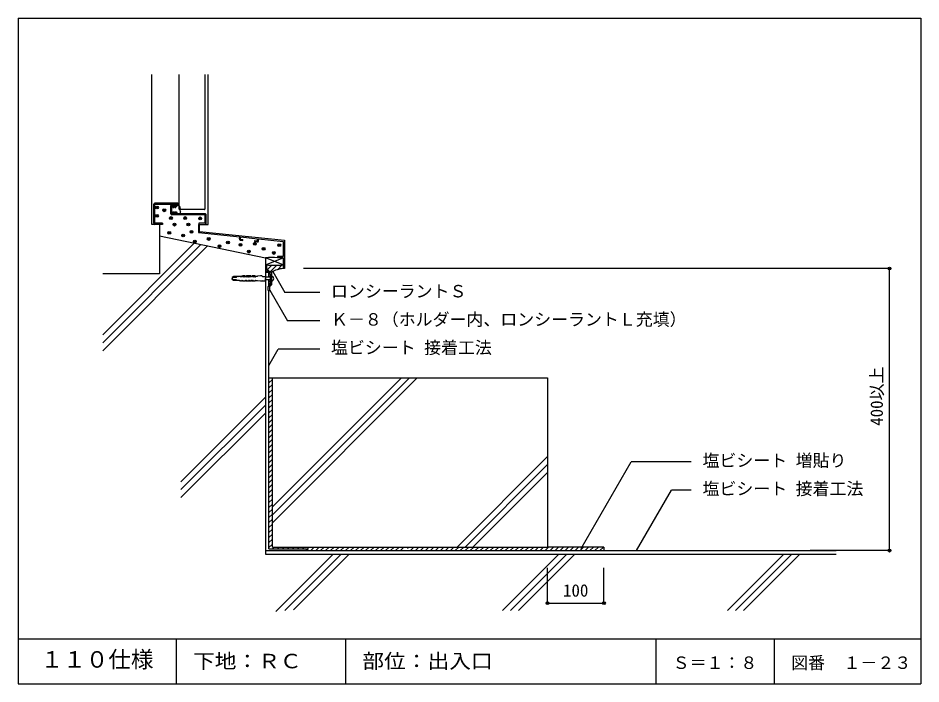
# Model space of a CAD drawing. Units: millimetres on the paper, enlarged 5 times, with parts at other scales. Extents: x -423 to 377, y -605 to 625.
# Drawn here: x -423 to 377, y 35 to 625 of the extents above; entities that cross this region are included whole.
import ezdxf
from ezdxf.enums import TextEntityAlignment as Align

# ---------------------------------------------------------------- set-up
doc = ezdxf.new("R2010")
doc.units = ezdxf.units.MM
doc.header["$LTSCALE"] = 5
doc.header["$PDMODE"] = 32
doc.header["$PDSIZE"] = 2.5
for name, color, linetype in [('4-2', 7, 'Continuous'), ('4-3', 3, 'Continuous'), ('4-4', 2, 'Continuous'), ('4-6', 2, 'Continuous'), ('4-7', 7, 'Continuous'), ('4-8', 4, 'Continuous'), ('4-9', 4, 'Continuous'), ('4-A', 7, 'Continuous'), ('4-B', 7, 'Continuous'), ('4-D', 4, 'Continuous'), ('4-E', 4, 'Continuous'), ('F-2', 7, 'Continuous'), ('F-5', 6, 'Continuous'), ('F-7', 1, 'Continuous'), ('F-A', 7, 'Continuous')]:
    doc.layers.add(name, color=color, linetype=linetype)
doc.styles.add('HG丸ｺﾞｼｯｸM-PRO', font='')
doc.styles.add('ＭＳ ゴシック', font='')
doc.styles.get('HG丸ｺﾞｼｯｸM-PRO').set_extended_font_data('HG丸ｺﾞｼｯｸM-PRO')
doc.styles.get('ＭＳ ゴシック').set_extended_font_data('MS Gothic')

msp = doc.modelspace()

# ---------------------------------------------------------------- linework, layer by layer
at = {"layer": '4-2'}
for p, q in [((-279.943, 455.327), (-279.943, 574.639)), ((-257.443, 574.639), (-257.443, 455.327)), ((-257.818, 454.952), (-279.568, 454.952)), ((-297.443, 431.553), (-203.693, 412.139)), ((-203.693, 412.139), (-203.693, 149.639)), ((-200.568, 399.195), (-203.693, 399.195)), ((-200.568, 395.05), (-200.568, 399.195)), ((-200.568, 387.433), (-200.568, 392.55)), ((-200.568, 154.327), (-200.568, 305.889)), ((-197.443, 155.889), (-197.443, 305.889)), ((-203.693, 152.764), (96.307, 152.764)), ((-200.568, 154.327), (-167.443, 154.327)), ((-197.443, 155.889), (46.307, 155.889)), ((-167.443, 154.327), (-167.443, 152.764)), ((-167.443, 154.327), (-164.736, 152.764)), ((-203.693, 149.639), (302.198, 149.639))]:
    msp.add_line(p, q, dxfattribs=at)
for centre, radius, start, end in [((-279.568, 455.327), 0.375, 180, 270), ((-257.818, 455.327), 0.375, 270, 359.99999), ((-198.38, 375.728), 36.797, 81.69916, 98.30105), ((-195.349, 570.197), 164.474, 267.41911, 272.58089), ((-185.229, 377.315), 25.594, 96.08726, 120.71815)]:
    msp.add_arc(centre, radius, start, end, dxfattribs=at)
at = {"layer": '4-3'}
for p in [(-299.7, 456.728), (-299.7, 449.414), (-293.199, 454.29), (-287.348, 447.464), (-274.67, 447.464), (-261.505, 447.139), (-284.26, 441.613), (-271.907, 441.775), (-288.81, 434.299), (-276.458, 432.023), (-269.144, 435.274), (-266.218, 426.66), (-253.866, 428.935), (-236.799, 425.847), (-225.747, 423.734), (-213.069, 424.709), (-191.302, 423.39), (-244.276, 422.434), (-218.27, 417.72), (-205.246, 420.172), (-196.205, 416.494)]:
    msp.add_point(p, dxfattribs=at)
at = {"layer": '4-4', "color": 7}
for p, q in [((349.275, 402.764), (-169.744, 402.764)), ((349.275, 152.764), (349.275, 402.764)), ((349.275, 152.764), (279.126, 152.764))]:
    msp.add_line(p, q, dxfattribs=at)
at = {"layer": '4-4'}
for p, q in [((-200.568, 305.889), (-200.568, 383.279)), ((-200.568, 305.889), (46.307, 305.889)), ((46.307, 305.889), (46.307, 155.889)), ((96.307, 155.889), (46.307, 155.889)), ((96.307, 155.889), (96.307, 152.764)), ((96.307, 152.764), (302.198, 152.764))]:
    msp.add_line(p, q, dxfattribs=at)
msp.add_lwpolyline([(-297.443, 441.827), (-297.443, 398.077), (-347.802, 398.077)], dxfattribs=at)
at = {"layer": '4-4', "color": 1}
for p in [(349.275, 402.764), (349.275, 152.764)]:
    msp.add_point(p, dxfattribs=at)
at = {"layer": '4-6'}
for p, q in [((-203.693, 402.395), (-199.115, 397.707)), ((-198.484, 399.423), (-199.115, 399.054)), ((-199.112, 389.014), (-199.115, 397.707)), ((-198.302, 399.318), (-198.302, 388.279)), ((-199.112, 389.014), (-201.115, 386.839)), ((-201.115, 383.279), (-201.115, 386.839)), ((-198.302, 388.279), (-200.021, 386.405)), ((-200.021, 386.405), (-200.021, 383.279)), ((-201.115, 383.279), (-200.021, 383.279))]:
    msp.add_line(p, q, dxfattribs=at)
for points in [[(-202.755, 405.889), (-203.693, 405.889), (-203.693, 402.395)], [(-202.755, 405.889), (-202.755, 402.791), (-199.115, 399.054)]]:
    msp.add_lwpolyline(points, dxfattribs=at)
msp.add_arc((-198.419, 399.325), 0.117, 355.06592, 125.41195, dxfattribs=at)
at = {"layer": '4-7'}
for p, q in [((-225.75, 395.781), (-226.265, 395.51)), ((-225.75, 391.819), (-226.265, 392.09)), ((-215.958, 395.78), (-215.958, 395.78)), ((-215.958, 395.78), (-215.958, 395.78)), ((-198.302, 395.05), (-203.693, 395.05)), ((-198.302, 392.55), (-203.693, 392.55)), ((-198.302, 391.73), (-198.302, 395.869)), ((-215.958, 391.819), (-215.958, 391.819)), ((-215.958, 391.819), (-215.958, 391.819))]:
    msp.add_line(p, q, dxfattribs=at)
for points in [[(-228.12, 395.546), (-231.839, 395.546), (-232.247, 395.27), (-233.068, 394.644), (-233.068, 394.55), (-231.839, 395.228), (-229.357, 395.228)], [(-229.357, 394.864), (-231.839, 394.864), (-233.068, 394.186), (-233.068, 393.8)], [(-229.357, 392.736), (-231.839, 392.736), (-233.068, 393.414), (-233.068, 393.8)], [(-228.12, 392.054), (-231.839, 392.054), (-232.247, 392.329), (-233.068, 392.956), (-233.068, 393.049), (-231.839, 392.371), (-229.357, 392.371)], [(-226.42, 395.591), (-226.42, 395.675), (-226.909, 395.675), (-226.909, 395.581), (-227.914, 395.581), (-227.914, 395.577)], [(-226.42, 392.009), (-226.42, 391.925), (-226.909, 391.925), (-226.909, 392.019), (-227.914, 392.019), (-227.914, 392.023)], [(-221.524, 395.76), (-221.524, 396.097), (-223.554, 396.097), (-225.75, 395.781), (-225.451, 395.78), (-225.441, 395.587)], [(-221.524, 391.84), (-221.524, 391.503), (-223.554, 391.503), (-225.75, 391.819), (-225.451, 391.82), (-225.441, 392.012)], [(-225.286, 395.497), (-224.771, 395.778), (-224.472, 395.777), (-224.461, 395.576)], [(-225.286, 392.103), (-224.771, 391.821), (-224.472, 391.822), (-224.461, 392.024)], [(-224.307, 395.483), (-223.791, 395.773), (-223.493, 395.77), (-223.482, 395.561)], [(-224.307, 392.117), (-223.791, 391.827), (-223.493, 391.829), (-223.482, 392.039)], [(-223.328, 395.463), (-222.812, 395.763), (-222.514, 395.76), (-222.503, 395.542)], [(-223.328, 392.137), (-222.812, 391.837), (-222.514, 391.84), (-222.503, 392.057)], [(-222.348, 395.443), (-221.833, 395.76), (-221.524, 395.76)], [(-222.348, 392.157), (-221.833, 391.84), (-221.524, 391.84)], [(-216.628, 395.76), (-216.628, 396.097), (-220.251, 396.097), (-220.854, 395.78)], [(-220.854, 395.78), (-220.556, 395.778), (-220.545, 395.578)], [(-220.854, 391.819), (-220.556, 391.822), (-220.545, 392.022)], [(-220.39, 395.478), (-219.875, 395.76), (-219.576, 395.76), (-219.566, 395.542)], [(-220.39, 392.121), (-219.875, 391.84), (-219.576, 391.84), (-219.566, 392.057)], [(-219.411, 395.443), (-218.896, 395.76), (-218.597, 395.76), (-218.586, 395.542)], [(-219.411, 392.157), (-218.896, 391.84), (-218.597, 391.84), (-218.586, 392.057)], [(-218.432, 395.443), (-217.916, 395.76), (-217.618, 395.76), (-217.607, 395.542)], [(-218.432, 392.157), (-217.916, 391.84), (-217.618, 391.84), (-217.607, 392.057)], [(-217.453, 395.443), (-216.937, 395.76), (-216.628, 395.76)], [(-217.453, 392.157), (-216.937, 391.84), (-216.628, 391.84)], [(-212.711, 395.485), (-212.711, 396.097), (-215.357, 396.097), (-215.958, 395.783), (-215.958, 395.78)], [(-215.958, 395.78), (-215.66, 395.778), (-215.649, 395.58)], [(-212.711, 392.114), (-212.711, 391.503), (-215.357, 391.503), (-215.958, 391.816), (-215.958, 391.819)], [(-215.958, 391.819), (-215.66, 391.822), (-215.649, 392.02)], [(-215.494, 395.478), (-214.979, 395.76), (-214.681, 395.76), (-214.67, 395.542)], [(-215.494, 392.121), (-214.979, 391.84), (-214.681, 391.84), (-214.67, 392.057)], [(-214.515, 395.443), (-214, 395.76), (-213.701, 395.76), (-213.69, 395.542)], [(-214.515, 392.157), (-214, 391.84), (-213.701, 391.84), (-213.69, 392.058)], [(-213.536, 395.443), (-213.021, 395.76), (-212.711, 395.76)], [(-213.536, 392.157), (-213.021, 391.84), (-212.711, 391.84)], [(-206.252, 395.675), (-206.768, 396.144), (-208.079, 396.144), (-210.653, 395.801), (-210.908, 395.65), (-210.908, 395.675), (-212.041, 395.675), (-212.557, 395.404)], [(-206.252, 391.925), (-206.768, 391.456), (-208.079, 391.456), (-210.653, 391.799), (-210.908, 391.95), (-210.908, 391.925), (-212.041, 391.925), (-212.557, 392.195)], [(-206.252, 395.675), (-203.693, 395.675), (-203.693, 393.8)], [(-206.252, 391.925), (-203.693, 391.925), (-203.693, 393.8)], [(-216.628, 391.84), (-216.628, 391.503), (-220.251, 391.503), (-220.854, 391.819)]]:
    msp.add_lwpolyline(points, dxfattribs=at)
msp.add_arc((-198.302, 393.8), 2.07, 270, 90, dxfattribs=at)
for centre, major_axis, start_param, end_param in [((-229.364, 395.046), (-0.201, 0), 1.5390306, 4.6806232), ((-229.364, 392.554), (-0.201, 0), 1.6025621, 4.7441547), ((-228.098, 396), (-0.5, 0), 1.5261677, 1.947508), ((-228.098, 391.6), (-0.5, 0), 4.3356773, 4.7570176), ((-226.312, 395.599), (-0.109, 0), 0.0818475, 2.1771705), ((-226.312, 392.001), (-0.109, 0), 4.1060148, 6.2013378), ((-225.301, 395.626), (-0.143, 0), 0.2312026, 1.6765256), ((-225.301, 391.973), (-0.143, 0), 4.6066597, 6.0519827), ((-224.322, 395.613), (-0.143, 0), 0.2312026, 1.6765256), ((-224.322, 391.987), (-0.143, 0), 4.6066597, 6.0519827), ((-223.343, 395.592), (-0.143, 0), 0.2312026, 1.6765256), ((-223.343, 392.007), (-0.143, 0), 4.6066597, 6.0519827), ((-222.364, 395.572), (-0.143, 0), 0.2312026, 1.6765256), ((-222.364, 392.027), (-0.143, 0), 4.6066597, 6.0519827), ((-221.189, 395.794), (-0.335, 0), 0.0442118, 3.0973809), ((-221.189, 391.806), (-0.335, 0), 3.1858044, 6.2389735), ((-220.405, 395.608), (-0.143, 0), 0.2312026, 1.6765256), ((-220.405, 391.992), (-0.143, 0), 4.6066597, 6.0519827), ((-219.426, 395.572), (-0.143, 0), 0.2312026, 1.6765256), ((-219.426, 392.027), (-0.143, 0), 4.6066597, 6.0519827), ((-218.447, 395.572), (-0.143, 0), 0.2312026, 1.6765256), ((-218.447, 392.027), (-0.143, 0), 4.6066597, 6.0519827), ((-217.468, 395.572), (-0.143, 0), 0.2312026, 1.6765256), ((-217.468, 392.027), (-0.143, 0), 4.6066597, 6.0519827), ((-216.293, 395.794), (-0.335, 0), 0.0442118, 3.0973809), ((-216.293, 391.806), (-0.335, 0), 3.1858044, 6.2389735), ((-215.509, 395.608), (-0.143, 0), 0.2312026, 1.6765256), ((-215.509, 391.992), (-0.143, 0), 4.6066597, 6.0519827), ((-214.53, 395.572), (-0.143, 0), 0.2312026, 1.6765256), ((-214.53, 392.027), (-0.143, 0), 4.6066597, 6.0519827), ((-213.551, 395.572), (-0.143, 0), 0.2312026, 1.6765256), ((-213.551, 392.027), (-0.143, 0), 4.6066597, 6.0519827), ((-212.604, 395.492), (-0.108, 0), 0.06848, 2.1628795), ((-212.604, 392.108), (-0.108, 0), 4.1203058, 6.2147054)]:
    msp.add_ellipse(centre, major_axis=major_axis, ratio=0.909574, start_param=start_param, end_param=end_param, dxfattribs=at)
at = {"layer": '4-8'}
for p, q in [((-304.318, 441.827), (-304.318, 574.639)), ((-254.318, 441.827), (-254.318, 574.639)), ((-302.443, 442.764), (-302.443, 459.639)), ((-281.193, 460.577), (-301.505, 460.577)), ((-301.505, 459.639), (-281.193, 459.639)), ((-301.505, 442.764), (-301.505, 459.639)), ((-289.319, 459.639), (-290.257, 460.577)), ((-286.505, 456.825), (-287.505, 457.825)), ((-287.443, 451.202), (-287.443, 458.702)), ((-286.505, 458.702), (-281.193, 458.702)), ((-286.505, 451.202), (-286.505, 458.702)), ((-286.505, 453.047), (-286.505, 456.659)), ((-285.203, 458.48), (-286.375, 456.964)), ((-285.693, 456.796), (-284.795, 458.192)), ((-285.693, 456.796), (-284.63, 456.796)), ((-284.792, 458.201), (-284.795, 458.192)), ((-284.788, 458.21), (-284.792, 458.201)), ((-284.63, 456.796), (-283.455, 458.478)), ((-283.034, 458.209), (-283.88, 456.796)), ((-283.88, 456.796), (-282.94, 456.796)), ((-282.926, 456.832), (-282.94, 456.796)), ((-301.505, 454.148), (-302.443, 455.085)), ((-257.13, 451.202), (-286.505, 451.202)), ((-257.13, 450.264), (-286.505, 450.264)), ((-286.375, 452.814), (-285.203, 451.299)), ((-284.795, 451.587), (-285.693, 452.983)), ((-285.693, 452.983), (-284.63, 452.983)), ((-284.63, 452.983), (-283.46, 451.309)), ((-283.88, 452.983), (-282.755, 452.983)), ((-283.88, 452.983), (-282.755, 452.983)), ((-283.066, 451.623), (-283.88, 452.983)), ((-279.944, 450.264), (-280.882, 451.202)), ((-262.267, 450.264), (-263.204, 451.202)), ((-257.13, 442.764), (-257.13, 450.264)), ((-256.193, 442.764), (-256.193, 450.264)), ((-294.943, 441.827), (-304.318, 441.827)), ((-294.943, 442.764), (-301.505, 442.764)), ((-294.943, 442.764), (-294.943, 441.827)), ((-262.755, 442.764), (-262.755, 435.577)), ((-257.13, 442.764), (-262.755, 442.764)), ((-261.818, 441.827), (-254.318, 441.827)), ((-256.193, 444.19), (-257.13, 445.128)), ((-261.818, 435.577), (-262.755, 435.577))]:
    msp.add_line(p, q, dxfattribs=at)
for centre, radius, start, end in [((-301.505, 459.639), 0.938, 90, 180), ((-286.505, 458.702), 0.938, 90, 180), ((-282.014, 454.917), 4.818, 154.85479, 158.80177), ((-285.006, 458.325), 0.25, 327.75068, 141.7929), ((-283.257, 458.324), 0.251, 325.648, 142.21015), ((-280.912, 456.497), 2.04, 61.39763, 172.13713), ((-281.193, 459.639), 0.938, 270, 90), ((-281.33, 456.485), 2.28, 343.28449, 52.25601), ((-286.505, 451.202), 0.938, 180, 270), ((-283.991, 454.306), 2.812, 206.611, 212.04409), ((-285.006, 451.452), 0.25, 217.8102, 32.65413), ((-283.255, 451.455), 0.252, 215.52383, 41.77321), ((-278.665, 455.382), 4.742, 210.38451, 235.8776), ((-280.258, 453.116), 1.959, 237.28011, 304.5622), ((-277.227, 454.771), 2.192, 151.14116, 221.76867), ((-280.498, 452.643), 1.768, 319.86951, 22.21333), ((-257.13, 450.264), 0.938, 359.99999, 90), ((-301.505, 442.764), 0.938, 180, 270), ((-257.13, 442.764), 0.938, 270, 359.99999)]:
    msp.add_arc(centre, radius, start, end, dxfattribs=at)
at = {"layer": '4-9'}
for p, q in [((-263.068, 441.827), (-263.068, 434.563)), ((-261.943, 435.577), (-261.943, 441.827)), ((-263.068, 434.563), (-226.409, 430.75)), ((-261.943, 435.577), (-186.818, 427.764)), ((-226.603, 428.886), (-226.409, 430.75)), ((-225.767, 427.856), (-223.591, 427.63)), ((-225.67, 428.789), (-225.476, 430.653)), ((-225.67, 428.789), (-223.494, 428.562)), ((-225.476, 430.653), (-210.557, 429.102)), ((-223.591, 427.63), (-223.494, 428.562)), ((-213.023, 426.531), (-212.926, 427.463)), ((-213.023, 426.531), (-210.848, 426.305)), ((-212.926, 427.463), (-210.751, 427.237)), ((-210.751, 427.237), (-210.557, 429.102)), ((-209.818, 427.14), (-209.624, 429.005)), ((-209.624, 429.005), (-187.933, 426.749)), ((-186.818, 427.764), (-186.818, 402.764)), ((-193.068, 413.264), (-193.068, 412.139)), ((-187.943, 412.139), (-193.068, 412.139)), ((-187.943, 412.139), (-187.943, 402.764)), ((-186.818, 402.764), (-187.943, 402.764))]:
    msp.add_line(p, q, dxfattribs=at)
msp.add_lwpolyline([(-187.943, 426.76), (-187.943, 413.264), (-193.068, 413.264)], dxfattribs=at)
for centre, start, end in [((-225.67, 428.789), 174.06251, 264.06342), ((-210.751, 427.237), 264.06337, 354.06305)]:
    msp.add_arc(centre, 0.938, start, end, dxfattribs=at)
at = {"layer": '4-A'}
for p, q in [((-197.126, 399.975), (-186.371, 381.347)), ((-199.792, 383.648), (-184.029, 356.347)), ((-155.533, 381.347), (-186.371, 381.347)), ((-155.533, 356.347), (-184.029, 356.347)), ((-200.568, 316.849), (-192.197, 331.347)), ((-155.533, 331.347), (-192.197, 331.347)), ((76.168, 154.506), (120.532, 231.347)), ((173.669, 231.347), (120.532, 231.347)), ((125.194, 152.764), (156.13, 206.347)), ((173.669, 206.347), (156.13, 206.347))]:
    msp.add_line(p, q, dxfattribs=at)
at = {"layer": '4-B'}
for p, q in [((46.307, 106.177), (46.307, 137.375)), ((96.307, 106.177), (96.307, 137.375)), ((46.307, 106.177), (96.307, 106.177))]:
    msp.add_line(p, q, dxfattribs=at)
at = {"layer": '4-B', "color": 1}
for p in [(46.307, 106.177), (96.307, 106.177)]:
    msp.add_point(p, dxfattribs=at)
at = {"layer": '4-D'}
for p, q in [((-203.693, 405.889), (-187.943, 412.139)), ((-187.943, 405.889), (-203.693, 412.139)), ((-203.693, 400.918), (-202.963, 401.648)), ((-203.206, 399.195), (-201.871, 400.53)), ((-202.755, 405.23), (-202.121, 405.863)), ((-201.778, 401.787), (-197.824, 405.741)), ((-199.597, 399.549), (-193.412, 405.734)), ((-193.039, 401.688), (-188.877, 405.85)), ((-200.996, 399.195), (-200.78, 399.412)), ((-200.568, 397.414), (-199.688, 398.294)), ((-200.568, 395.204), (-199.114, 396.657)), ((-200.568, 390.785), (-199.113, 392.24)), ((-200.568, 388.575), (-199.112, 390.031)), ((-200.568, 305.753), (-200.432, 305.889)), ((-200.568, 301.334), (-197.443, 304.459)), ((-200.568, 296.914), (-197.443, 300.039)), ((-200.568, 292.495), (-197.443, 295.62)), ((-200.568, 288.076), (-197.443, 291.201)), ((-200.568, 283.656), (-197.443, 286.781)), ((-200.568, 279.237), (-197.443, 282.362)), ((-200.568, 274.817), (-197.443, 277.942)), ((-200.568, 270.398), (-197.443, 273.523)), ((-200.568, 265.978), (-197.443, 269.103)), ((-200.568, 261.559), (-197.443, 264.684)), ((-200.568, 257.14), (-197.443, 260.265)), ((-200.568, 252.72), (-197.443, 255.845)), ((-200.568, 248.301), (-197.443, 251.426)), ((-200.568, 243.881), (-197.443, 247.006)), ((-200.568, 239.462), (-197.443, 242.587)), ((-200.568, 235.043), (-197.443, 238.168)), ((-200.568, 230.623), (-197.443, 233.748)), ((-200.568, 226.204), (-197.443, 229.329)), ((-200.568, 221.784), (-197.443, 224.909)), ((-200.568, 217.365), (-197.443, 220.49)), ((-200.568, 212.945), (-197.443, 216.07)), ((-200.568, 208.526), (-197.443, 211.651)), ((-200.568, 204.107), (-197.443, 207.232)), ((-200.568, 199.687), (-197.443, 202.812)), ((-200.568, 195.268), (-197.443, 198.393)), ((-200.568, 190.848), (-197.443, 193.973)), ((-200.568, 186.429), (-197.443, 189.554)), ((-200.568, 182.01), (-197.443, 185.135)), ((-200.568, 177.59), (-197.443, 180.715)), ((-200.568, 173.171), (-197.443, 176.296)), ((-200.568, 168.751), (-197.443, 171.876)), ((-200.568, 164.332), (-197.443, 167.457)), ((-200.568, 159.912), (-197.443, 163.037)), ((-200.568, 155.493), (-197.443, 158.618)), ((-197.315, 154.327), (-195.752, 155.889)), ((-192.895, 154.327), (-191.333, 155.889)), ((-188.476, 154.327), (-186.913, 155.889)), ((-184.056, 154.327), (-182.494, 155.889)), ((-179.637, 154.327), (-178.074, 155.889)), ((-175.217, 154.327), (-173.655, 155.889)), ((-170.798, 154.327), (-169.236, 155.889)), ((-166.768, 153.937), (-164.816, 155.889)), ((-163.522, 152.764), (-160.397, 155.889)), ((-159.102, 152.764), (-155.977, 155.889)), ((-154.683, 152.764), (-151.558, 155.889)), ((-150.263, 152.764), (-147.138, 155.889)), ((-145.844, 152.764), (-142.719, 155.889)), ((-141.425, 152.764), (-138.3, 155.889)), ((-137.005, 152.764), (-133.88, 155.889)), ((-132.586, 152.764), (-129.461, 155.889)), ((-128.166, 152.764), (-125.041, 155.889)), ((-123.747, 152.764), (-120.622, 155.889)), ((-119.328, 152.764), (-116.203, 155.889)), ((-114.908, 152.764), (-111.783, 155.889)), ((-110.489, 152.764), (-107.364, 155.889)), ((-106.069, 152.764), (-102.944, 155.889)), ((-101.65, 152.764), (-98.525, 155.889)), ((-97.23, 152.764), (-94.105, 155.889)), ((-92.811, 152.764), (-89.686, 155.889)), ((-88.392, 152.764), (-85.267, 155.889)), ((-83.972, 152.764), (-80.847, 155.889)), ((-77.693, 154.624), (-76.428, 155.889)), ((-75.133, 152.764), (-72.008, 155.889)), ((-70.714, 152.764), (-67.589, 155.889)), ((-66.295, 152.764), (-63.17, 155.889)), ((-61.875, 152.764), (-58.75, 155.889)), ((-57.456, 152.764), (-54.331, 155.889)), ((-53.036, 152.764), (-49.911, 155.889)), ((-48.617, 152.764), (-45.492, 155.889)), ((-44.197, 152.764), (-41.072, 155.889)), ((-39.778, 152.764), (-36.653, 155.889)), ((-35.359, 152.764), (-32.234, 155.889)), ((-30.939, 152.764), (-27.814, 155.889)), ((-26.52, 152.764), (-23.395, 155.889)), ((-22.1, 152.764), (-18.975, 155.889)), ((-17.681, 152.764), (-14.556, 155.889)), ((-13.261, 152.764), (-10.136, 155.889)), ((-8.842, 152.764), (-5.717, 155.889)), ((-4.423, 152.764), (-1.298, 155.889)), ((-0.003, 152.764), (3.122, 155.889)), ((4.416, 152.764), (7.541, 155.889)), ((8.836, 152.764), (11.961, 155.889)), ((13.255, 152.764), (16.38, 155.889)), ((17.674, 152.764), (20.799, 155.889)), ((22.094, 152.764), (25.219, 155.889)), ((26.513, 152.764), (29.638, 155.889)), ((30.933, 152.764), (34.058, 155.889)), ((35.352, 152.764), (38.477, 155.889)), ((39.772, 152.764), (42.897, 155.889)), ((44.191, 152.764), (47.316, 155.889)), ((48.61, 152.764), (51.735, 155.889)), ((53.03, 152.764), (56.155, 155.889)), ((57.449, 152.764), (60.574, 155.889)), ((61.869, 152.764), (64.994, 155.889)), ((66.288, 152.764), (69.413, 155.889)), ((70.707, 152.764), (73.832, 155.889)), ((75.127, 152.764), (78.252, 155.889)), ((79.546, 152.764), (82.671, 155.889)), ((83.966, 152.764), (87.091, 155.889)), ((88.385, 152.764), (91.51, 155.889)), ((92.805, 152.764), (95.93, 155.889))]:
    msp.add_line(p, q, dxfattribs=at)
at = {"layer": '4-E'}
for p, q in [((-347.802, 344.059), (-266.678, 425.182)), ((-347.802, 336.988), (-260.82, 423.969)), ((-347.802, 329.916), (-254.962, 422.756)), ((-197.443, 191.619), (-83.172, 305.889)), ((-197.443, 184.548), (-76.101, 305.889)), ((-197.443, 177.477), (-69.03, 305.889)), ((-278.693, 213.846), (-203.693, 288.846)), ((-278.693, 206.775), (-203.693, 281.775)), ((-278.693, 199.704), (-203.693, 274.704)), ((-33.85, 155.889), (46.307, 236.047)), ((-26.779, 155.889), (46.307, 228.976)), ((-19.708, 155.889), (46.307, 221.905)), ((-194.255, 98.961), (-143.577, 149.639)), ((-186.506, 99.639), (-136.506, 149.639)), ((-178.757, 100.317), (-129.435, 149.639)), ((6.423, 99.639), (56.423, 149.639)), ((13.494, 99.639), (63.494, 149.639)), ((20.565, 99.639), (70.565, 149.639)), ((205.745, 99.639), (255.745, 149.639)), ((212.816, 99.639), (262.816, 149.639)), ((219.887, 99.639), (269.887, 149.639))]:
    msp.add_line(p, q, dxfattribs=at)
at = {"layer": 'F-2'}
for p, q in [((-132.802, 74.639), (-132.802, 34.639)), ((142.198, 74.639), (142.198, 34.639)), ((247.198, 74.639), (247.198, 34.639))]:
    msp.add_line(p, q, dxfattribs=at)
at = {"layer": 'F-5'}
for p, q in [((-422.802, 74.639), (377.198, 74.639)), ((-282.802, 74.639), (-282.802, 34.639))]:
    msp.add_line(p, q, dxfattribs=at)
at = {"layer": 'F-7'}
for p, q in [((-422.802, 624.639), (377.198, 624.639)), ((-422.802, 624.639), (-422.802, 34.639)), ((377.198, 624.639), (377.198, 34.639)), ((-422.802, 34.639), (377.198, 34.639))]:
    msp.add_line(p, q, dxfattribs=at)

# ---------------------------------------------------------------- texts
at = {"layer": '4-4', "color": 7, "style": 'ＭＳ ゴシック'}
msp.add_text('400以上', height=11, rotation=90, dxfattribs=at).set_placement((346.775, 263.389), align=Align.BOTTOM_LEFT)
at = {"layer": '4-A', "style": 'ＭＳ ゴシック'}
for s, p in [('ロンシーラントＳ', (-145.533, 373.847)), ('Ｋ－８（ホルダー内、ロンシーラントＬ充填）', (-145.533, 348.847)), ('塩ビシート 接着工法', (-145.533, 323.847)), ('塩ビシート 増貼り', (183.669, 223.847)), ('塩ビシート 接着工法', (183.669, 198.847))]:
    msp.add_text(s, height=11, dxfattribs=at).set_placement(p, align=Align.BOTTOM_LEFT)
at = {"layer": '4-B', "style": 'ＭＳ ゴシック'}
msp.add_text('100', height=11, dxfattribs=at).set_placement((60.057, 108.677), align=Align.BOTTOM_LEFT)
at = {"layer": 'F-A', "style": 'HG丸ｺﾞｼｯｸM-PRO'}
for s, height, p in [('１１０仕様', 14.66, (-402.802, 44.639)), ('Ｓ＝１：８', 11, (157.198, 44.639)), ('図番', 11, (262.198, 44.639)), ('１－２３', 11, (308.616, 44.639))]:
    msp.add_text(s, height=height, dxfattribs=at).set_placement(p, align=Align.BOTTOM_LEFT)
at = {"layer": 'F-A', "style": 'HG丸ｺﾞｼｯｸM-PRO', "width": 1.1}
for s, p in [('下地：ＲＣ', (-267.802, 44.639)), ('部位：出入口', (-117.802, 44.639))]:
    msp.add_text(s, height=12.83, dxfattribs=at).set_placement(p, align=Align.BOTTOM_LEFT)

doc.saveas('drawing.dxf')
